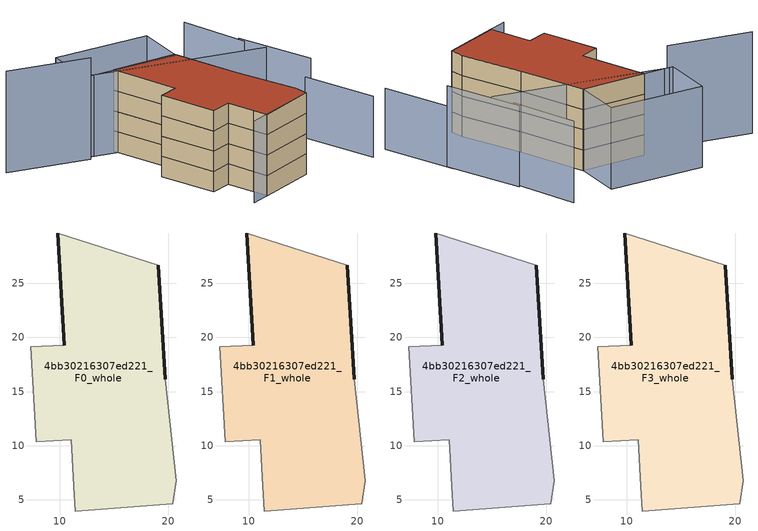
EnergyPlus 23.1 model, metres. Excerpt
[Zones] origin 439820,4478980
4bb30216307ed221_F0_whole
 floor ground (EU_floor_Construction): 19.08,26.66 19.73,16.15 20.76,6.74 20.42,4.62 11.42,3.96 11.29,6.27 11.04,10.56 7.83,10.38 7.29,19.14 10.4,19.3 9.78,29.65 z0
 wall outside (EU_wall_Construction): 19.73,16.15 19.08,26.66 / 9.78,29.65 10.4,19.3 z0:3
 wall adiabatic (EU_wall_Construction): 19.08,26.66 9.78,29.65 / 10.4,19.3 7.29,19.14 7.83,10.38 11.04,10.56 11.29,6.27 11.42,3.96 20.42,4.62 20.76,6.74 19.73,16.15 z0:3
4bb30216307ed221_F1_whole
 floor to 4bb30216307ed221_F0_whole (EU_floor_Construction): 19.08,26.66 19.73,16.15 20.76,6.74 20.42,4.62 11.42,3.96 11.29,6.27 11.04,10.56 7.83,10.38 7.29,19.14 10.4,19.3 9.78,29.65 z3
 wall outside (EU_wall_Construction): 19.73,16.15 19.08,26.66 / 9.78,29.65 10.4,19.3 z3:6
 wall adiabatic (EU_wall_Construction): 19.08,26.66 9.78,29.65 / 10.4,19.3 7.29,19.14 7.83,10.38 11.04,10.56 11.29,6.27 11.42,3.96 20.42,4.62 20.76,6.74 19.73,16.15 z3:6
4bb30216307ed221_F2_whole
 floor to 4bb30216307ed221_F1_whole (EU_floor_Construction): 19.08,26.66 19.73,16.15 20.76,6.74 20.42,4.62 11.42,3.96 11.29,6.27 11.04,10.56 7.83,10.38 7.29,19.14 10.4,19.3 9.78,29.65 z6
 wall outside (EU_wall_Construction): 19.73,16.15 19.08,26.66 / 9.78,29.65 10.4,19.3 z6:9
 wall adiabatic (EU_wall_Construction): 19.08,26.66 9.78,29.65 / 10.4,19.3 7.29,19.14 7.83,10.38 11.04,10.56 11.29,6.27 11.42,3.96 20.42,4.62 20.76,6.74 19.73,16.15 z6:9
4bb30216307ed221_F3_whole
 floor to 4bb30216307ed221_F2_whole (EU_floor_Construction): 19.08,26.66 19.73,16.15 20.76,6.74 20.42,4.62 11.42,3.96 11.29,6.27 11.04,10.56 7.83,10.38 7.29,19.14 10.4,19.3 9.78,29.65 z9
 wall outside (EU_wall_Construction): 19.73,16.15 19.08,26.66 / 9.78,29.65 10.4,19.3 z9:12
 wall adiabatic (EU_wall_Construction): 19.08,26.66 9.78,29.65 / 10.4,19.3 7.29,19.14 7.83,10.38 11.04,10.56 11.29,6.27 11.42,3.96 20.42,4.62 20.76,6.74 19.73,16.15 z9:12
 roof outside (EU_roof_Construction): 20.42,4.62 20.76,6.74 19.73,16.15 19.08,26.66 9.78,29.65 10.4,19.3 7.29,19.14 7.83,10.38 11.04,10.56 11.29,6.27 11.42,3.96 z12
shading: 8.53,3.9 20.42,4.62 / 6.08,30.96 28.87,18.64 / 29.91,11.72 28.92,23.52 / 28.55,22.25 28.23,32.57 / 5.41,31.08 7.95,38.31 / 7.95,38.31 21.5,33.57 / 21.5,33.57 18.97,26.33 / 18.97,26.33 5.41,31.08 z0:12; 30.69,1.36 29.83,12.67 z0:9; -5.19,36.18 5.71,30.34 z0:15
[Building]
EU S2 Campaign: North Axis=0; Terrain=City; Solar Distribution=FullExterior
[Site:Location]
Madrid: Latitude=40.5; Longitude=-3.5; Time Zone=1; Elevation=609
[SizingPeriod:WeatherFileDays]
AnnualSizingPeriod: Begin Month=1; Begin Day of Month=1; End Month=12; End Day of Month=31; Day of Week for Start Day=Monday; Use Weather File Daylight Saving Period=No; Use Weather File Rain and Snow Indicators=No
[MATERIAL]
EU_InternalMass_Material: Roughness=MediumRough; Thickness=0.1; Conductivity=1; Density=1800; Specific Heat=900; Thermal Absorptance=0.9; Solar Absorptance=0.7; Visible Absorptance=0.7
[MATERIAL:NOMASS] Roughness=MediumRough; Thermal Absorptance=0.9; Solar Absorptance=0.7; Visible Absorptance=0.7
Name | Thermal Resistance
EU_wall_NoMass | 0.459673
EU_roof_NoMass | 0.495815
EU_floor_NoMass | 0.788942
[CONSTRUCTION]
EU_wall_Construction: EU_wall_NoMass
EU_roof_Construction: EU_roof_NoMass
EU_floor_Construction: EU_floor_NoMass
EU_InternalMass_Construction: EU_InternalMass_Material
[ZONE] Type=1; Multiplier=1; Ceiling Height=autocalculate; Floor Area=autocalculate; Part of Total Floor Area=Yes
Name | Volume
4bb30216307ed221_F0_whole | 741.848
4bb30216307ed221_F1_whole; 4bb30216307ed221_F2_whole; 4bb30216307ed221_F3_whole | 741.849
[INTERNALMASS] Construction=EU_InternalMass_Construction; Surface Area=247.283
Name | Zone or ZoneList
4bb30216307ed221_F0_whole_EU_InternalMass | 4bb30216307ed221_F0_whole
4bb30216307ed221_F1_whole_EU_InternalMass | 4bb30216307ed221_F1_whole
4bb30216307ed221_F2_whole_EU_InternalMass | 4bb30216307ed221_F2_whole
4bb30216307ed221_F3_whole_EU_InternalMass | 4bb30216307ed221_F3_whole
[OTHEREQUIPMENT] Fuel Type=Electricity; Design Level Calculation Method=Watts/Area; Power per Zone Floor Area=1; Fraction Latent=0; Fraction Radiant=0; Fraction Lost=0; Carbon Dioxide Generation Rate=0; EndUse Subcategory=EU_Step8_InternalGains
Name | Zone or ZoneList or Space or SpaceList | Schedule
EU_Step8_InternalGain_4bb30216307ed221_F0_whole_f000 | 4bb30216307ed221_F0_whole | EU_Step8_GainSchedule_4bb30216307ed221_F0_whole_f000
EU_Step8_InternalGain_4bb30216307ed221_F1_whole_f000 | 4bb30216307ed221_F1_whole | EU_Step8_GainSchedule_4bb30216307ed221_F1_whole_f000
EU_Step8_InternalGain_4bb30216307ed221_F2_whole_f000 | 4bb30216307ed221_F2_whole | EU_Step8_GainSchedule_4bb30216307ed221_F2_whole_f000
EU_Step8_InternalGain_4bb30216307ed221_F3_whole_f000 | 4bb30216307ed221_F3_whole | EU_Step8_GainSchedule_4bb30216307ed221_F3_whole_f000
[ZONEVENTILATION:DESIGNFLOWRATE] Schedule=EU_AlwaysOn; Design Flow Rate Calculation Method=AirChanges/Hour; Air Changes per Hour=0.719161; Ventilation Type=Natural; Fan Pressure Rise=0; Fan Total Efficiency=1; Constant Term Coefficient=1; Temperature Term Coefficient=0; Velocity Term Coefficient=0; Velocity Squared Term Coefficient=0; Minimum Indoor Temperature=-100; Maximum Indoor Temperature=100; Delta Temperature=-100; Minimum Outdoor Temperature=-100; Maximum Outdoor Temperature=100; Maximum Wind Speed=40
Name | Zone or ZoneList or Space or SpaceList
EU_ConstantAir_4bb30216307ed221_F0_whole | 4bb30216307ed221_F0_whole
EU_ConstantAir_4bb30216307ed221_F1_whole | 4bb30216307ed221_F1_whole
EU_ConstantAir_4bb30216307ed221_F2_whole | 4bb30216307ed221_F2_whole
EU_ConstantAir_4bb30216307ed221_F3_whole | 4bb30216307ed221_F3_whole
[HVACTEMPLATE:THERMOSTAT] Constant Heating Setpoint=20; Constant Cooling Setpoint=50
EU_HeatOnly_4bb30216307ed221_F0_whole; EU_HeatOnly_4bb30216307ed221_F1_whole; EU_HeatOnly_4bb30216307ed221_F2_whole; EU_HeatOnly_4bb30216307ed221_F3_whole
[HVACTEMPLATE:ZONE:IDEALLOADSAIRSYSTEM] System Availability Schedule=EU_AlwaysOn; Maximum Heating Supply Air Temperature=50; Minimum Cooling Supply Air Temperature=13; Maximum Heating Supply Air Humidity Ratio=0.0156; Minimum Cooling Supply Air Humidity Ratio=0.0077; Heating Limit=NoLimit; Cooling Limit=NoLimit; Heating Availability Schedule=EU_AlwaysOn; Cooling Availability Schedule=EU_CoolingOff; Dehumidification Control Type=ConstantSensibleHeatRatio; Cooling Sensible Heat Ratio=0.7; Dehumidification Setpoint=60; Humidification Control Type=None; Humidification Setpoint=30; Outdoor Air Method=None; Outdoor Air Flow Rate per Person=0.00944; Outdoor Air Flow Rate per Zone Floor Area=0; Outdoor Air Flow Rate per Zone=0; Demand Controlled Ventilation Type=None; Outdoor Air Economizer Type=NoEconomizer; Heat Recovery Type=None; Sensible Heat Recovery Effectiveness=0.7; Latent Heat Recovery Effectiveness=0.65
Name | Template Thermostat
4bb30216307ed221_F0_whole | EU_HeatOnly_4bb30216307ed221_F0_whole
4bb30216307ed221_F1_whole | EU_HeatOnly_4bb30216307ed221_F1_whole
4bb30216307ed221_F2_whole | EU_HeatOnly_4bb30216307ed221_F2_whole
4bb30216307ed221_F3_whole | EU_HeatOnly_4bb30216307ed221_F3_whole
[SIZING:ZONE] Zone Cooling Design Supply Air Temperature Input Method=SupplyAirTemperature; Zone Cooling Design Supply Air Temperature=13; Zone Heating Design Supply Air Temperature Input Method=SupplyAirTemperature; Zone Heating Design Supply Air Temperature=50; Zone Cooling Design Supply Air Humidity Ratio=0.008; Zone Heating Design Supply Air Humidity Ratio=0.008; Cooling Design Air Flow Method=DesignDay; Cooling Design Air Flow Rate=0; Cooling Minimum Air Flow per Zone Floor Area=0.000762; Cooling Minimum Air Flow=0; Cooling Minimum Air Flow Fraction=0.2; Heating Design Air Flow Method=DesignDay; Heating Design Air Flow Rate=0; Heating Maximum Air Flow per Zone Floor Area=0.002032; Heating Maximum Air Flow=0.141576; Heating Maximum Air Flow Fraction=0.3; Account for Dedicated Outdoor Air System=No; Dedicated Outdoor Air System Control Strategy=NeutralSupplyAir; Dedicated Outdoor Air Low Setpoint Temperature for Design=autosize; Dedicated Outdoor Air High Setpoint Temperature for Design=autosize; Zone Load Sizing Method=Sensible Load Only No Latent Load; Zone Latent Cooling Design Supply Air Humidity Ratio Input Method=HumidityRatioDifference; Zone Cooling Design Supply Air Humidity Ratio Difference=0.005; Zone Latent Heating Design Supply Air Humidity Ratio Input Method=HumidityRatioDifference; Zone Humidification Design Supply Air Humidity Ratio Difference=0.005
4bb30216307ed221_F0_whole; 4bb30216307ed221_F1_whole; 4bb30216307ed221_F2_whole; 4bb30216307ed221_F3_whole
[SCHEDULE:CONSTANT]
Name | Hourly Value
EU_AlwaysOn | 1
EU_CoolingOff | 0
[SCHEDULE:FILE] Column Number=1; Rows to Skip at Top=0; Number of Hours of Data=8760; Column Separator=Comma; Interpolate to Timestep=No; Minutes per Item=60; Adjust Schedule for Daylight Savings=Yes
Name | File
EU_Step8_GainSchedule_4bb30216307ed221_F0_whole_f000 | ../../schedules/4bb30216307ed221/4bb30216307ed221_F0_whole_f000_gain.csv
EU_Step8_GainSchedule_4bb30216307ed221_F1_whole_f000 | ../../schedules/4bb30216307ed221/4bb30216307ed221_F1_whole_f000_gain.csv
EU_Step8_GainSchedule_4bb30216307ed221_F2_whole_f000 | ../../schedules/4bb30216307ed221/4bb30216307ed221_F2_whole_f000_gain.csv
EU_Step8_GainSchedule_4bb30216307ed221_F3_whole_f000 | ../../schedules/4bb30216307ed221/4bb30216307ed221_F3_whole_f000_gain.csv
